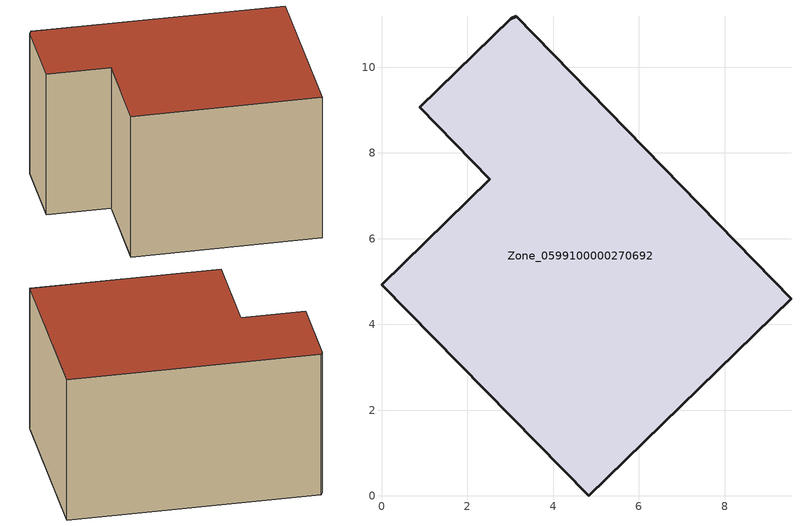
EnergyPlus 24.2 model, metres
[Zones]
Zone_0599100000270692
 floor ground (C_G): 3.01,11.13 3.15,11.19 9.55,4.6 4.83,0 0,4.93 2.52,7.39 0.89,9.07 z0
 wall outside (C_F): 4.83,0 9.55,4.6 3.15,11.19 3.01,11.13 0.89,9.07 2.52,7.39 0,4.93 4.83,0 z0:5.73
 roof outside (C_R): 3.15,11.19 3.01,11.13 0.89,9.07 2.52,7.39 0,4.93 4.83,0 9.55,4.6 z5.73
[BUILDING]
Pand.0599100000270692: North Axis=0; Terrain=City; Loads Convergence Tolerance Value=0.04; Temperature Convergence Tolerance Value=0.4; Solar Distribution=FullExterior; Maximum Number of Warmup Days=25; Minimum Number of Warmup Days=1
[Site:Location]
Rotterdam.The.Hague.AP_ZH_NLD Design_Conditions: Latitude=51.96; Longitude=4.45; Time Zone=1; Elevation=-4.5
[SITE:GROUNDTEMPERATURE:BUILDINGSURFACE]
18, 18, 18, 18, 18, 18, 18, 18, 18, 18, 18, 18
[MATERIAL] Thermal Absorptance=0.9; Solar Absorptance=0.7; Visible Absorptance=0.7
Name | Roughness | Thickness | Conductivity | Density | Specific Heat
G.TI.1975-1991 | MediumSmooth | 0.15 | 0.288461 | 540 | 1210
F.TI.1975-1991 | Rough | 0.3 | 0.230769 | 1920 | 840
R.TI.1975-1991 | MediumRough | 0.2 | 0.153846 | 1500 | 1000
[CONSTRUCTION]
C_G: G.TI.1975-1991
C_F: F.TI.1975-1991
C_R: R.TI.1975-1991
[ZONE]
Zone_0599100000270692: Type=1; Multiplier=1; Ceiling Height=Autocalculate; Volume=Autocalculate; Floor Area=autocalculate; Part of Total Floor Area=Yes
[ZONEINFILTRATION:DESIGNFLOWRATE]
Infil_Zone_0599100000270692: Zone or ZoneList or Space or SpaceList=Zone_0599100000270692; Schedule=AlwaysOn; Design Flow Rate Calculation Method=Flow/Area; Flow Rate per Floor Area=0.003; Constant Term Coefficient=1; Temperature Term Coefficient=0; Velocity Term Coefficient=0; Velocity Squared Term Coefficient=0
[HVACTEMPLATE:ZONE:IDEALLOADSAIRSYSTEM]
Zone_0599100000270692: Maximum Heating Supply Air Temperature=50; Minimum Cooling Supply Air Temperature=13; Maximum Heating Supply Air Humidity Ratio=0.0156; Minimum Cooling Supply Air Humidity Ratio=0.0077; Heating Limit=NoLimit; Cooling Limit=NoLimit; Dehumidification Control Type=ConstantSensibleHeatRatio; Cooling Sensible Heat Ratio=0.7; Dehumidification Setpoint=60; Humidification Control Type=None; Humidification Setpoint=30; Outdoor Air Method=None; Outdoor Air Flow Rate per Person=0.00944; Outdoor Air Flow Rate per Zone Floor Area=0; Outdoor Air Flow Rate per Zone=0; Demand Controlled Ventilation Type=None; Outdoor Air Economizer Type=NoEconomizer; Heat Recovery Type=None; Sensible Heat Recovery Effectiveness=0.7; Latent Heat Recovery Effectiveness=0.65
[ZONECONTROL:THERMOSTAT]
ThermostatControl_Zone_0599100000270692: Zone or ZoneList=Zone_0599100000270692; Control Type Schedule=DualSetpointControlType; Control 1=Thermostat_Zone_0599100000270692; Temperature Difference Between Cutout And Setpoint=0
[THERMOSTATSETPOINT:DUALSETPOINT]
Thermostat_Zone_0599100000270692: Heating Setpoint Temperature Schedule=HeatingSetpoint_Zone_0599100000270692; Cooling Setpoint Temperature Schedule=CoolingSetpoint_Zone_0599100000270692
[SCHEDULE:COMPACT]
HeatingSetpoint_Zone_0599100000270692: Through: 12/31, For: AllDays, Until: 24:00, 21
CoolingSetpoint_Zone_0599100000270692: Through: 12/31, For: AllDays, Until: 24:00, 24
DualSetpointControlType: Through: 12/31, For: AllDays, Until: 24:00, 4
AlwaysOn: Through: 12/31, For: AllDays, Until: 24:00, 1
